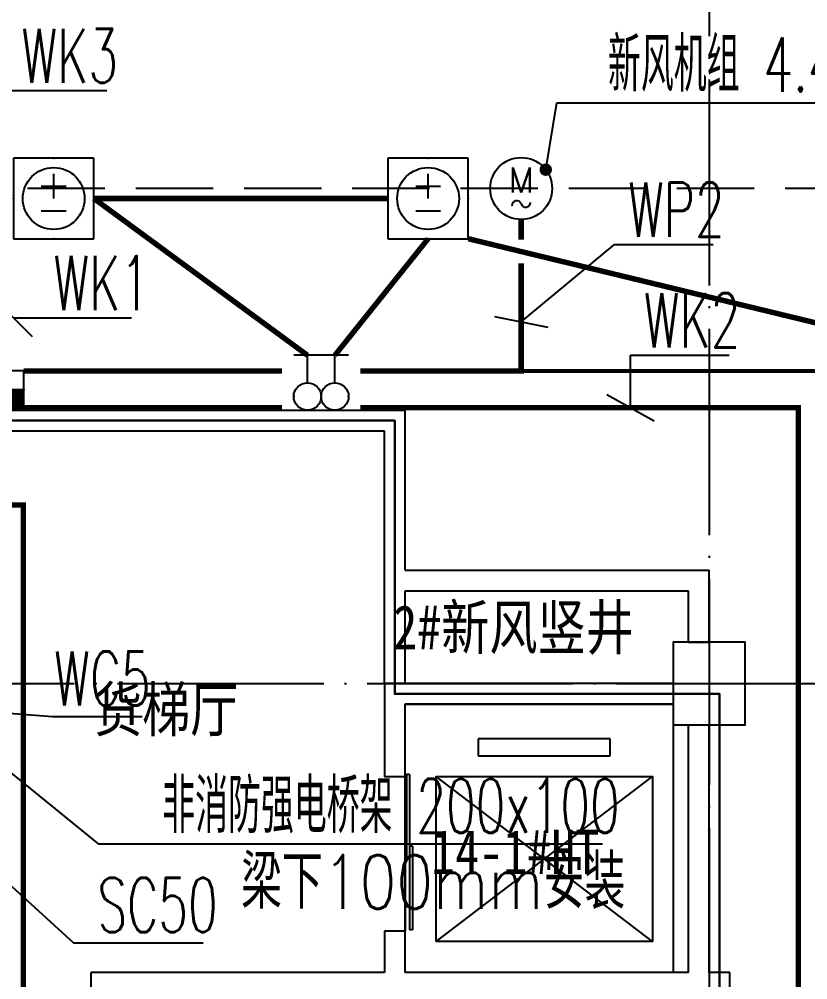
# Model space of a CAD drawing. Extents: x -233336 to 840473, y -28113 to 330904.
# Drawn here: x 34706 to 42356, y 13828 to 23141 of the extents above; entities that cross this region are included whole.
import ezdxf
from ezdxf.enums import TextEntityAlignment as Align
from ezdxf.xclip import XClip

# ---------------------------------------------------------------- set-up
doc = ezdxf.new("R2010")
doc.units = 0
doc.header["$LTSCALE"] = 1000
doc.header["$XCLIPFRAME"] = 2
for name, pattern in [('104-14# 核心筒$0$DOTE', [2.4200000000000004, 2, -0.2, 0.02, -0.2]), ('DASH', [0.35, 0.25, -0.1]), ('X-104 14#平面$0$109 3#平面$0$DASH', [0.35, 0.25, -0.1])]:
    doc.linetypes.add(name, pattern=pattern)
doc.layers.get('0').update_dxf_attribs({"linetype": 'CONTINUOUS'})
for name, color, linetype in [('104-14# 核心筒$0$02-TEXT_标注', 9, 'CONTINUOUS'), ('104-14# 核心筒$0$A-E_电梯', 8, 'CONTINUOUS'), ('104-14# 核心筒$0$A_AXIS-轴线', 8, '104-14# 核心筒$0$DOTE'), ('104-14# 核心筒$0$A_STR-砌块墙', 7, 'CONTINUOUS'), ('104-14# 核心筒$0$A_STR-砼柱', 8, 'CONTINUOUS'), ('CABLETRAY_DIM', 80, 'CONTINUOUS'), ('DIM-动力', 80, 'CONTINUOUS'), ('DIM-插座', 80, 'CONTINUOUS'), ('EQUIP-动力', 80, 'CONTINUOUS'), ('EQUIP-照明', 80, 'CONTINUOUS'), ('EQUIP-箱柜', 80, 'CONTINUOUS'), ('TEL_LEAD', 80, 'CONTINUOUS'), ('WIRE-动力', 50, 'CONTINUOUS'), ('WIRE-动力控制', 160, 'DASH'), ('WIRE-插座', 160, 'CONTINUOUS'), ('X-104 14#平面$0$02-TEXT_标注', 9, 'CONTINUOUS'), ('X-104 14#平面$0$A-SUR_吊顶', 8, 'CONTINUOUS'), ('X-104 14#平面$0$A_STR-砌块墙', 7, 'CONTINUOUS')]:
    doc.layers.add(name, color=color, linetype=linetype)
doc.layers.add('X-104 14#平面$0$000套内', color=8, linetype='CONTINUOUS', lineweight=30)
doc.styles.add('104-14# 核心筒$0$Standard', font='STXIHEI.TTF', dxfattribs={"width": 0.8})
doc.styles.add('_TCH_LABEL', font='COMPLEX', dxfattribs={"bigfont": 'GBCBIG'})
doc.styles.add('_TEL_DIM', font='ROMANS2', dxfattribs={"width": 0.8, "height": 3.5, "bigfont": 'HZDF2'})
doc.styles.get("Standard").update_dxf_attribs({"font": 'GBENOR', "bigfont": 'GBCBIG'})
doc.styles.add('X-104 14#平面$0$Standard', font='STXIHEI.TTF', dxfattribs={"width": 0.8})

# ---------------------------------------------------------------- blocks, each defined once
blk = doc.blocks.new('$equip$00001811')
blk.add_circle((0, 0), 0.5)
for centre, radius, start, end in [((-0.07338065296789864, -0.272753276010917), 0.07682728551359387, 17.22719273434099, 184.2164341686444), ((0.07342231459188042, -0.2271889215771807), 0.07688420890503916, 197.2591409204776, 5.117941702312518)]:
    blk.add_arc(centre, radius, start, end)
at = {"color": 7, "style": '_TEL_DIM'}
blk.add_attdef('$TEXT$', text='', height=0.4, dxfattribs=at).set_placement((0.001075618260074407, 0.1372967713068647), align=Align.MIDDLE_CENTER)
at = {"color": 7, "style": '_TEL_DIM', "flags": 1}
blk.add_attdef('A', text='', height=2e-05, dxfattribs=at).set_placement((0, 0), align=Align.MIDDLE_CENTER)
blk = doc.blocks.new('104-14# 核心筒$0$wrert')
for p, q in [((300.0000000001164, 200.0000000001637), (1900.000000000116, 2300.000000000164)), ((300.0000000001164, 2300.000000000164), (1900.000000000116, 200.0000000001637)), ((2265.000000000116, 1890.120000000174), (2100.000000000175, 1890.120000000174)), ((2100.000000000175, 1890.120000000174), (2100.000000000175, 609.8800000001538)), ((2265.000000000116, 609.8800000001538), (2265.000000000116, 1890.120000000174)), ((2100.000000000175, 609.8800000001538), (2265.000000000116, 609.8800000001538))]:
    blk.add_line(p, q)
for points in [[(1.164153218269348e-10, 2600.000000000278), (2600.000000000175, 2600.000000000278), (2600.000000000175, -3.819877747446299e-11), (1.164153218269348e-10, -3.819877747446299e-11)], [(300.0000000001164, 2300.000000000164), (1900.000000000116, 2300.000000000164), (1900.000000000116, 200.0000000001637), (300.0000000001164, 200.0000000001637), (300.0000000001164, 2300.000000000164)]]:
    blk.add_lwpolyline(points, close=True)
blk = doc.blocks.new('104-14# 核心筒$0$$DorLib2D$00000128')
at = {"color": 0}
for points in [[(-0.4908619199486566, 0.8502355865689708), (-0.4908619199486566, 0.7099191849998476)], [(0.04913808004857856, 0.850235586568985), (-0.4908619199486566, 0.8502355865689708)], [(0.04913808004857856, 0.850235586568985), (0.04913808004857856, 0.7099191849998476)], [(0.04913808004857856, 0.7099191849998476), (-0.4908619199486566, 0.7099191849998476)], [(0.5131984191175434, 0.709919184999876), (-0.02680158088332973, 0.7099191849998476)], [(-0.02680158088332973, 0.7099191849998476), (-0.02680158088332973, 0.5696027834307387)], [(0.5131984191175434, 0.709919184999876), (0.5131984191175434, 0.5696027834307529)], [(0.5131984191175434, 0.5696027834307529), (-0.02680158088332973, 0.5696027834307387)], [(0.5, 0.4999999999999716), (-0.5, 0.4999999999999289)]]:
    blk.add_lwpolyline(points, dxfattribs=at)
blk = doc.blocks.new('_FZHK')
blk.add_lwpolyline([(-0.5, -0.5), (0.5, -0.5), (0.5, 0.5), (-0.5, 0.5)], close=True)
blk = doc.blocks.new('104-14# 核心筒')
at = {"layer": '104-14# 核心筒$0$A_AXIS-轴线'}
for p, q in [((41400.00000000001, 54018.37846733601), (41400.00000000001, -8545.12396972545)), ((-24838.9698462474, 16700), (120259.921909796, 16700))]:
    blk.add_line(p, q, dxfattribs=at)
at = {"layer": '104-14# 核心筒$0$A_STR-砌块墙'}
for p, q in [((41050, 16700.0002015422), (38250.00029705993, 16700.00020154223)), ((38250.00029705993, 16700.00020154223), (38250.00029705989, 15800.00040311026)), ((41050, 16500.00020154219), (38450.00029705995, 16500.00020154223)), ((38450.00029705992, 15800.00040311025), (38450.00029705995, 16500.00020154223)), ((41200.00000000009, 13900.00020154217), (41200.00000000017, 16300)), ((41400.0000000001, 13900.00020154222), (41400.00000000016, 16300)), ((38250.00029705989, 15800.00040311026), (38450.00029705992, 15800.00040311025)), ((38450.00029705989, 14300.00040311026), (38250.00029705987, 14300.00040311026)), ((38250.00029705987, 14300.00040311026), (38250.00029705987, 13900.00020154222)), ((38450.0002970599, 13900.00020154222), (38450.00029705989, 14300.00040311026)), ((35399.99999999995, 13900.00020154229), (35400.00000000001, 13700.00020147524)), ((37499.99999999994, 13900.00020154222), (35399.99999999995, 13900.00020154229)), ((38250.00029705987, 13900.00020154222), (37499.99999999994, 13900.00020154222)), ((41200.00000000009, 13900.00020154217), (38450.0002970599, 13900.00020154222)), ((41600.00000000009, 13900.00020154222), (41400.0000000001, 13900.00020154222)), ((41600.00000000003, 11050.00020154216), (41600.00000000009, 13900.00020154222))]:
    blk.add_line(p, q, dxfattribs=at)
at = {"layer": '104-14# 核心筒$0$A-E_电梯', "rotation": 90}
blk.add_blockref('104-14# 核心筒$0$wrert', (41049.99999999997, 13900.00020154199), dxfattribs=at)
at = {"layer": '104-14# 核心筒$0$A-E_电梯', "xscale": 1500, "yscale": -200, "zscale": 200, "rotation": 89.9999999999988}
blk.add_blockref('104-14# 核心筒$0$$DorLib2D$00000128', (38350.00029705992, 15050.00040311023), dxfattribs=at)
at = {"layer": '104-14# 核心筒$0$A_STR-砼柱', "xscale": 700, "yscale": 800, "zscale": 800}
blk.add_blockref('_FZHK', (41399.99999999996, 16700.00000000006), dxfattribs=at)
at = {"layer": '104-14# 核心筒$0$02-TEXT_标注', "style": '104-14# 核心筒$0$Standard', "width": 0.8}
blk.add_text('14-1#HT', height=428.1386462882095, dxfattribs=at).set_placement((38701.93220545832, 14854.64104933682))
blk = doc.blocks.new('X-104 14#平面')
at = {"layer": 'X-104 14#平面$0$000套内'}
blk.add_lwpolyline([(23400.00000000001, 26450.00000000002), (50400.00000000001, 26450.00000000002), (50400.00000000001, -2049.999999999978), (23449.99999999199, -2049.999999999977), (23450.00000000803, 7799.999999999234), (32350.00000000158, 7800.000000001231), (32350.00000000159, 7599.999999993254), (41500.00000001615, 7599.999999990974), (41500.00000000009, 16600.00020154226), (38350.00029705991, 16600.00010077111), (38350.0002970601, 19249.9998992286), (30600.00000000007, 19249.99999999982), (30600.00000000007, 26300.00000000002)], dxfattribs=at)
at = {"layer": 'X-104 14#平面$0$A-SUR_吊顶', "linetype": 'X-104 14#平面$0$109 3#平面$0$DASH', "ltscale": 3}
blk.add_lwpolyline([(109062.2997438211, -4432.059259197471), (119297.2665000916, 10714.45758777062), (117562.9201825401, 11100.48082728239), (120741.8233233915, 38794.61885790221), (99426.9326968505, 44725.0368551086), (92631.18221932121, 20299.99999901597), (86987.15782403138, 20299.99999901609), (86987.15782402952, 21499.99999999956), (8392.15670147269, 21499.99999999968), (5688.685492552122, 8781.167950122675), (-2733.630565145086, 10571.38649158386), (-6009.784946604501, -4841.708063865255), (40178.09042498183, -2825.083926160558), (39845.06021254258, -4916.388943291589), (83845.58715884441, -2647.459492050839)], close=True, dxfattribs=at)
at = {"layer": 'X-104 14#平面$0$A_STR-砌块墙'}
for p, q in [((33799.99999994389, 19349.99999999976), (38450.00029706005, 19349.99999999968)), ((38450.00029706, 17800.00000000005), (38450.00029706005, 19349.99999999968)), ((33899.99999994391, 19149.99999999976), (38250.00029706009, 19149.99999999969)), ((38250.00029706, 17700.00000000005), (38250.00029706009, 19149.99999999969)), ((38450.00029706, 17800.00000000005), (41400.00000000021, 17800.00000000005)), ((41400.00000000015, 17100.00000000005), (41400.00000000021, 17800.00000000005)), ((38250.00029705996, 16700.00000000002), (38250.00029706, 17700.00000000005)), ((38450.00029706003, 17600.00000000004), (41200.0000000002, 17600.00000000004)), ((38450.00029705996, 16700.00000000001), (38450.00029706003, 17600.00000000004)), ((41200.00000000015, 17100.00000000006), (41200.0000000002, 17600.00000000004)), ((41200.00000000015, 17100.00000000006), (41400.00000000015, 17100.00000000005)), ((38250.00029705996, 16700.00000000002), (38450.00029705996, 16700.00000000001))]:
    blk.add_line(p, q, dxfattribs=at)
ref = blk.add_blockref('104-14# 核心筒', (0, 0))
XClip(ref).set_block_clipping_path([(-38664.36238214614, -25499.99999999997), (139216.5485069363, 330900)])
at = {"layer": 'X-104 14#平面$0$02-TEXT_标注', "style": 'X-104 14#平面$0$Standard', "width": 0.8}
for s, p in [('2#新风竖井', (38334.17177303089, 17031.76149753251)), ('货梯厅', (35430.73007081191, 16235.11848465257))]:
    blk.add_text(s, height=428.1386462882095, dxfattribs=at).set_placement(p)
blk = doc.blocks.new('*X5')
at = {"color": 0}
for p, q in [((-250, 32.84271247461896), (-182.842712474619, 100)), ((-250, 68.19805153394634), (-218.1980515339463, 100)), ((-247.4873734152916, 0), (-147.4873734152916, 100)), ((-212.1320343559642, 0), (-112.1320343559642, 100)), ((-176.7766952966369, 0), (-76.77669529663686, 100)), ((-141.4213562373095, 0), (-41.42135623730948, 100)), ((-106.0660171779821, 0), (-6.066017177982118, 100)), ((-70.71067811865474, 0), (29.28932188134526, 100)), ((-35.35533905932737, 0), (64.64466094067264, 100)), ((0, 0), (100, 100)), ((35.35533905932737, 0), (135.3553390593274, 100)), ((70.71067811865474, 0), (170.7106781186548, 100)), ((106.0660171779821, 0), (206.0660171779821, 100)), ((141.4213562373095, 0), (241.4213562373095, 100)), ((176.7766952966369, 0), (250, 73.22330470336315)), ((212.1320343559642, 0), (250, 37.86796564403577)), ((247.4873734152916, 0), (250, 2.512626584708425))]:
    blk.add_line(p, q, dxfattribs=at)
blk = doc.blocks.new('$equip$00001414')
for p, q in [((0.75, 0.5999999999985448), (-0.75, 0.5999999999985448)), ((-0.75, 0.5999999999985448), (-0.75, 0)), ((0.75, 0), (0.75, 0.5999999999985448)), ((-0.75, 0.2999999999992724), (0.75, 0.2999999999992724)), ((-0.75, 0), (0.75, 0))]:
    blk.add_line(p, q)
at = {"const_width": 0.3}
blk.add_lwpolyline([(-0.75, 0.1500000000014552), (0.75, 0.1500000000014552)], dxfattribs=at)
for p in [(0, 0.5999999999985448), (-0.75, 0.2999999999992724), (0.75, 0.2999999999992724), (0, 0)]:
    blk.add_point(p)
at = {"xscale": 0.00300000000061118, "yscale": 0.00300000000061118, "zscale": 0.00300000000061118}
blk.add_blockref('*X5', (0, 0), dxfattribs=at)
at = {"style": '_TCH_LABEL', "flags": 9}
blk.add_attdef('A', (0, 0), '', height=2e-05, dxfattribs=at)
blk = doc.blocks.new('$equip$00001344')
for p, q in [((0.6500000000014552, 0.6500000000014552), (-0.6500000000014552, 0.6500000000014552)), ((-0.6500000000014552, 0.6500000000014552), (-0.6500000000014552, -0.6500000000014552)), ((0.6500000000014552, -0.6500000000014552), (0.6500000000014552, 0.6500000000014552)), ((0, 0), (0, 0.4000000000014552)), ((-0.2000000000007276, 0.2000000000007276), (0.2000000000007276, 0.2000000000007276)), ((-0.2000000000007276, -0.2000000000007276), (0.2000000000007276, -0.2000000000007276)), ((-0.6500000000014552, -0.6500000000014552), (0.6500000000014552, -0.6500000000014552))]:
    blk.add_line(p, q)
blk.add_circle((0, 0), 0.5)
for p in [(0, 0.6500000000014552), (-0.6500000000014552, 0), (0.6500000000014552, 0), (0, -0.6500000000014552)]:
    blk.add_point(p)
at = {"flags": 9}
blk.add_attdef('A', (0, 0), '', height=2e-05, dxfattribs=at)
blk = doc.blocks.new('$equip$00002672')
for p, q in [((0.2222222222226264, 0.8888888888905058), (-0.2222222222226264, 0.8888888888905058)), ((0, 0.4444444444452529), (0, 0.8888888888905058))]:
    blk.add_line(p, q)
blk.add_circle((0, 0.2222222222226264), 0.2222222222222)
for p in [(0, 0.8888888888905058), (-0.2222222222226264, 0.2222222222226264), (0.2222222222226264, 0.2222222222226264), (0, 0)]:
    blk.add_point(p)
at = {"color": 7, "style": '_TEL_DIM', "flags": 1}
for tag in ['REMARK', 'A']:
    blk.add_attdef(tag, text='', height=2e-05, dxfattribs=at).set_placement((0, 0), align=Align.MIDDLE_CENTER)

msp = doc.modelspace()

# ---------------------------------------------------------------- linework, layer by layer
at = {"layer": 'CABLETRAY_DIM'}
for p, q in [((34395.3295731499, 16020.34351771232), (35471.48733918462, 15146.6548576192)), ((35471.48733918462, 15146.6548576192), (40364.47318295483, 15146.6548576192))]:
    msp.add_line(p, q, dxfattribs=at)
at = {"layer": 'DIM-动力', "color": 80}
for p, q in [((39813.89663684763, 21682.58181289446), (39922.98622324737, 22329.55861590337)), ((39922.98622324737, 22329.55861590337), (43182.94540952379, 22329.55861590337))]:
    msp.add_line(p, q, dxfattribs=at)
at = {"layer": 'DIM-动力'}
msp.add_line((39318.42789209547, 20259.67323027241), (39833.28185279382, 20156.95809432243), dxfattribs=at)
at = {"layer": 'DIM-动力', "color": 80, "const_width": 60}
msp.add_lwpolyline([(39808.90861551998, 21652.9993917083, 1), (39818.88465817528, 21712.16423408061, 1)], format="xyb", close=True, dxfattribs=at)
at = {"layer": 'DIM-动力'}
for points in [[(39575.85487244464, 20208.31566229742), (40481.55081936438, 20957.3973220007)], [(40481.55081936438, 20957.3973220007), (41439.22323315749, 20957.3973220007)]]:
    msp.add_lwpolyline(points, dxfattribs=at)
at = {"layer": 'DIM-插座', "color": 80}
for p, q in [((34836.40704140762, 20060.63499742823), (34465.17598128468, 20431.86605755117)), ((40405.66484033599, 19503.1857347714), (40864.56677827794, 19248.16806606368)), ((33190.66510723346, 16521.23901428585), (35027.82331119897, 16381.73749813437)), ((35027.82331119897, 16381.73749813437), (35899.10907827504, 16381.73749813437))]:
    msp.add_line(p, q, dxfattribs=at)
for points in [[(34597.31169775873, 22449.68352797581), (35554.98411155184, 22449.68352797581)], [(34650.79151134615, 20246.2505274897), (34908.0020871181, 20246.2505274897)], [(34908.0020871181, 20246.2505274897), (35796.1572595319, 20246.2505274897)], [(40635.11580930697, 19375.67690041754), (40635.11580930697, 19884.46755740233)], [(40635.11580930697, 19884.46755740233), (41592.78822310008, 19884.46755740233)]]:
    msp.add_lwpolyline(points, dxfattribs=at)
at = {"layer": 'TEL_LEAD', "color": 80}
for p, q in [((33490.66510723346, 15777.33422714286), (35234.01782766636, 14186.09793923702)), ((35234.01782766636, 14186.09793923702), (36491.66137122363, 14186.09793923702))]:
    msp.add_line(p, q, dxfattribs=at)
at = {"layer": 'WIRE-动力', "color": 50}
for points, const_width in [([(39575.85487244464, 21199.99999999976), (39575.85487244464, 21004.53466379222)], 52.5), ([(38014.63806361214, 19731.15417256328), (39575.85487244465, 19731.15417256329), (39575.85487244464, 20773.0425446688)], 52.5), ([(34749.80312365247, 19731.15417256329), (37256.30471827853, 19731.15417256328)], 52.5), ([(43100.00000000226, 15128.42611244271), (43100.00000000226, 19731.15417256329), (39575.85487244465, 19731.15417256329)], 37.5)]:
    msp.add_lwpolyline(points, dxfattribs=dict(at, const_width=const_width))
at = {"layer": 'WIRE-动力控制', "color": 160, "const_width": 52.5}
for points in [[(37502.13805761188, 19883.333333334), (35430.7915113479, 21402.85373972316)], [(37768.80472427878, 19883.333333334), (38673.08513031851, 21012.85373972228)]]:
    msp.add_lwpolyline(points, dxfattribs=at)
at = {"layer": 'WIRE-插座', "color": 160, "const_width": 52.5}
for points in [[(35430.7915113479, 21402.85373972316), (38283.08513031764, 21402.85373972316)], [(39063.08513031938, 21012.85373972228), (43650.79151134616, 19902.85373972316)], [(34749.80312374415, 19375.67690041755), (37256.30471827853, 19375.67690041757)], [(42263.71361580212, 4497.146260276902), (42263.71361580212, 19375.67690041753), (38014.63806361214, 19375.67690041757)], [(34565.24532391503, 18432.41622578912), (34747.50335817831, 18432.41622578912), (34747.50335817831, 11292.85373978841)]]:
    msp.add_lwpolyline(points, dxfattribs=at)

# ---------------------------------------------------------------- block references
msp.add_blockref('X-104 14#平面', (0, 0))
at = {"layer": 'EQUIP-动力', "color": 80, "xscale": 600, "yscale": 600, "zscale": 600}
for p in [(35040.79151134702, 21402.85373972316), (38673.08513031851, 21402.85373972316)]:
    msp.add_blockref('$equip$00001344', p, dxfattribs=at)
msp.add_blockref('$equip$00001811', (39575.85487244464, 21499.99999999976), dxfattribs=at).add_auto_attribs({'$TEXT$': 'M'})
at = {"layer": 'EQUIP-照明', "color": 80, "xscale": 600, "yscale": 600, "zscale": 600}
for p in [(37502.13805761188, 19349.9999999997), (37768.80472427878, 19349.9999999997)]:
    msp.add_blockref('$equip$00002672', p, dxfattribs=at)
at = {"layer": 'EQUIP-箱柜', "color": 80, "xscale": 600, "yscale": 600, "zscale": 600}
msp.add_blockref('$equip$00001414', (34299.80312365247, 19371.15417256416), dxfattribs=at)

# ---------------------------------------------------------------- texts
at = {"layer": 'CABLETRAY_DIM', "color": 7, "style": '_TEL_DIM'}
for s, height, width, p in [('非消防强电桥架 200x100', 525, 0.6400000000000001, (36093.77778065598, 15251.6548576192)), ('梁下100mm安装', 520.8661417322833, 0.8, (36858.94711724752, 14516.6548576192))]:
    msp.add_text(s, height=height, dxfattribs=dict(at, width=width)).set_placement(p)
at = {"layer": 'DIM-动力', "color": 7, "style": '_TEL_DIM', "width": 0.6400000000000001}
for s, p in [('新风机组 4.4kW', (40417.62931756976, 22438.72528257004)), ('WP2', (40612.80081936438, 21032.3973220007))]:
    msp.add_text(s, height=525, dxfattribs=at).set_placement(p)
at = {"layer": 'DIM-插座', "color": 7, "style": '_TEL_DIM', "width": 0.6400000000000001}
for s, p in [('WK3', (34728.56169775874, 22524.68352797581)), ('WK1', (35039.25208711811, 20321.2505274897)), ('WK2', (40766.36580930698, 19959.46755740233)), ('WC5', (35046.43666448194, 16486.73749813437))]:
    msp.add_text(s, height=525, dxfattribs=at).set_placement(p)
at = {"layer": 'TEL_LEAD', "color": 7, "style": '_TEL_DIM', "width": 0.6400000000000001}
msp.add_text('SC50', height=525, dxfattribs=at).set_placement((35465.19585398225, 14291.09793923702))

doc.saveas('drawing.dxf')
